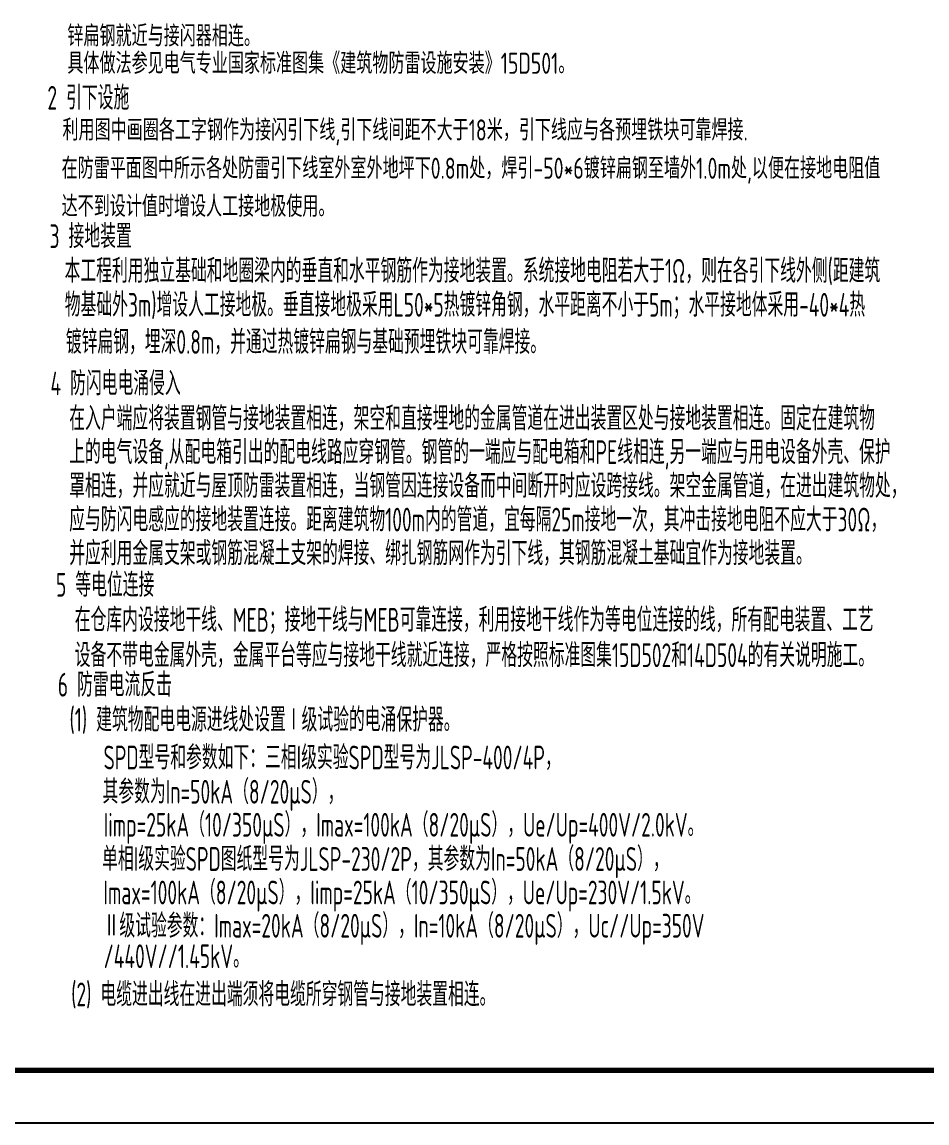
# Model space of a CAD drawing. Extents: x 4532298 to 10139194, y -639876 to -207028.
# Drawn here: x 4606806 to 4623946, y -282498 to -261635 of the extents above; entities that cross this region are included whole.
import ezdxf

# ---------------------------------------------------------------- set-up
doc = ezdxf.new("R2010")
doc.units = 0
doc.header["$LTSCALE"] = 1000
doc.header["$MEASUREMENT"] = 0
doc.layers.add('PUB_TITLE', color=4, linetype='CONTINUOUS')
doc.layers.add('电气', color=3, linetype='CONTINUOUS')
doc.styles.add('SCEI', font='sceie.shx', dxfattribs={"width": 0.75, "bigfont": 'sceic.shx'})
doc.styles.add('sceie', font='sceie.shx', dxfattribs={"width": 0.7, "bigfont": 'sceic.shx'})

msp = doc.modelspace()

# ---------------------------------------------------------------- linework, layer by layer
at = {"layer": 'PUB_TITLE'}
msp.add_lwpolyline([(4583941.8, -282498.2), (4643341.8, -282498.2), (4643341.8, -240498.2), (4583941.8, -240498.2)], close=True, dxfattribs=at)
at = {"layer": 'PUB_TITLE', "const_width": 100}
msp.add_lwpolyline([(4586441.8, -281498.2), (4642341.8, -281498.2), (4642341.8, -241498.2), (4586441.8, -241498.2)], close=True, dxfattribs=at)

# ---------------------------------------------------------------- texts
at = {"layer": '电气'}
for s, height, style, width, p in [('锌扁钢就近与接闪器相连。', 400, 'SCEI', 0.8, (4607664.7, -262098.7)), ('具体做法参见电气专业国家标准图集《建筑物防雷设施安装》15D501。', 400, 'SCEI', 0.8, (4607664.7, -262616.5)), ('2 引下设施', 450, 'sceie', 0.7, (4607286.2, -263295.3)), ('利用图中画圈各工字钢作为接闪引下线,引下线间距不大于18米，引下线应与各预埋铁块可靠焊接.', 400, 'SCEI', 0.8, (4607572.2, -263880.8)), ('在防雷平面图中所示各处防雷引下线室外室外地坪下0.8m处，焊引-50*6镀锌扁钢至墙外1.0m处,以便在接地电阻值', 400, 'SCEI', 0.8, (4607554.5, -264605.4)), ('达不到设计值时增设人工接地极使用。', 400, 'SCEI', 0.8, (4607555.3, -265326.1)), ('3 接地装置', 450, 'sceie', 0.7, (4607326.9, -265918.8)), ('本工程利用独立基础和地圈梁内的垂直和水平钢筋作为接地装置。系统接地电阻若大于1Ω，则在各引下线外侧(距建筑', 450, 'sceie', 0.7, (4607611.2, -266575.2)), ('物基础外3m)增设人工接地极。垂直接地极采用L50*5热镀锌角钢，水平距离不小于5m；水平接地体采用-40*4热', 450, 'sceie', 0.7, (4607615, -267219.1)), ('镀锌扁钢，埋深0.8m，并通过热镀锌扁钢与基础预埋铁块可靠焊接。', 450, 'sceie', 0.7, (4607634.9, -267922.8)), ('4 防闪电电涌侵入', 450, 'sceie', 0.7, (4607344, -268708.5)), ('在入户端应将装置钢管与接地装置相连，架空和直接埋地的金属管道在进出装置区处与接地装置相连。固定在建筑物', 450, 'sceie', 0.7, (4607699.2, -269371.9)), ('上的电气设备,从配电箱引出的配电线路应穿钢管。钢管的一端应与配电箱和PE线相连,另一端应与用电设备外壳、保护', 450, 'sceie', 0.7, (4607699.2, -270010.9)), ('罩相连，并应就近与屋顶防雷装置相连，当钢管因连接设备而中间断开时应设跨接线。架空金属管道，在进出建筑物处，', 450, 'sceie', 0.7, (4607699.2, -270650)), ('应与防闪电感应的接地装置连接。距离建筑物100m内的管道，宜每隔25m接地一次，其冲击接地电阻不应大于30Ω，', 450, 'sceie', 0.7, (4607699.2, -271289.1)), ('并应利用金属支架或钢筋混凝土支架的焊接、绑扎钢筋网作为引下线，其钢筋混凝土基础宜作为接地装置。', 450, 'sceie', 0.7, (4607699.2, -271928.2)), ('5 等电位连接', 450, 'sceie', 0.7, (4607449.4, -272525.3)), ('在仓库内设接地干线、MEB；接地干线与MEB可靠连接，利用接地干线作为等电位连接的线，所有配电装置、工艺', 450, 'sceie', 0.7, (4607804.5, -273188.7)), ('设备不带电金属外壳，金属平台等应与接地干线就近连接，严格按照标准图集15D502和14D504的有关说明施工。', 450, 'sceie', 0.7, (4607804.5, -273858.7)), ('6 防雷电流反击', 450, 'sceie', 0.7, (4607483.6, -274417.6)), ('(1) 建筑物配电电源进线处设置Ⅰ级试验的电涌保护器。', 450, 'sceie', 0.7, (4607704.6, -275081.5)), ('SPD型号和参数如下：三相I级实验SPD型号为JLSP-400/4P，', 450, 'sceie', 0.7, (4608350.1, -275797.6)), ('其参数为In=50kA（8/20μS），', 450, 'sceie', 0.7, (4608330.4, -276446.4)), ('Iimp=25kA（10/350μS），Imax=100kA（8/20μS），Ue/Up=400V/2.0kV。', 450, 'sceie', 0.7, (4608352.1, -277072.3)), ('单相I级实验SPD图纸型号为JLSP-230/2P，其参数为In=50kA（8/20μS），', 450, 'sceie', 0.7, (4608322.3, -277720.2)), ('Imax=100kA（8/20μS），Iimp=25kA（10/350μS），Ue/Up=230V/1.5kV。', 450, 'sceie', 0.7, (4608347.4, -278354.9)), ('Ⅱ级试验参数：Imax=20kA（8/20μS），In=10kA（8/20μS），Uc//Up=350V', 450, 'sceie', 0.7, (4608350, -278985.8)), ('/440V//1.45kV。', 450, 'sceie', 0.7, (4608350, -279564.3)), ('(2) 电缆进出线在进出端须将电缆所穿钢管与接地装置相连。', 450, 'sceie', 0.7, (4607736.2, -280285.7))]:
    msp.add_text(s, height=height, dxfattribs=dict(at, style=style, width=width)).set_placement(p)

doc.saveas('drawing.dxf')
